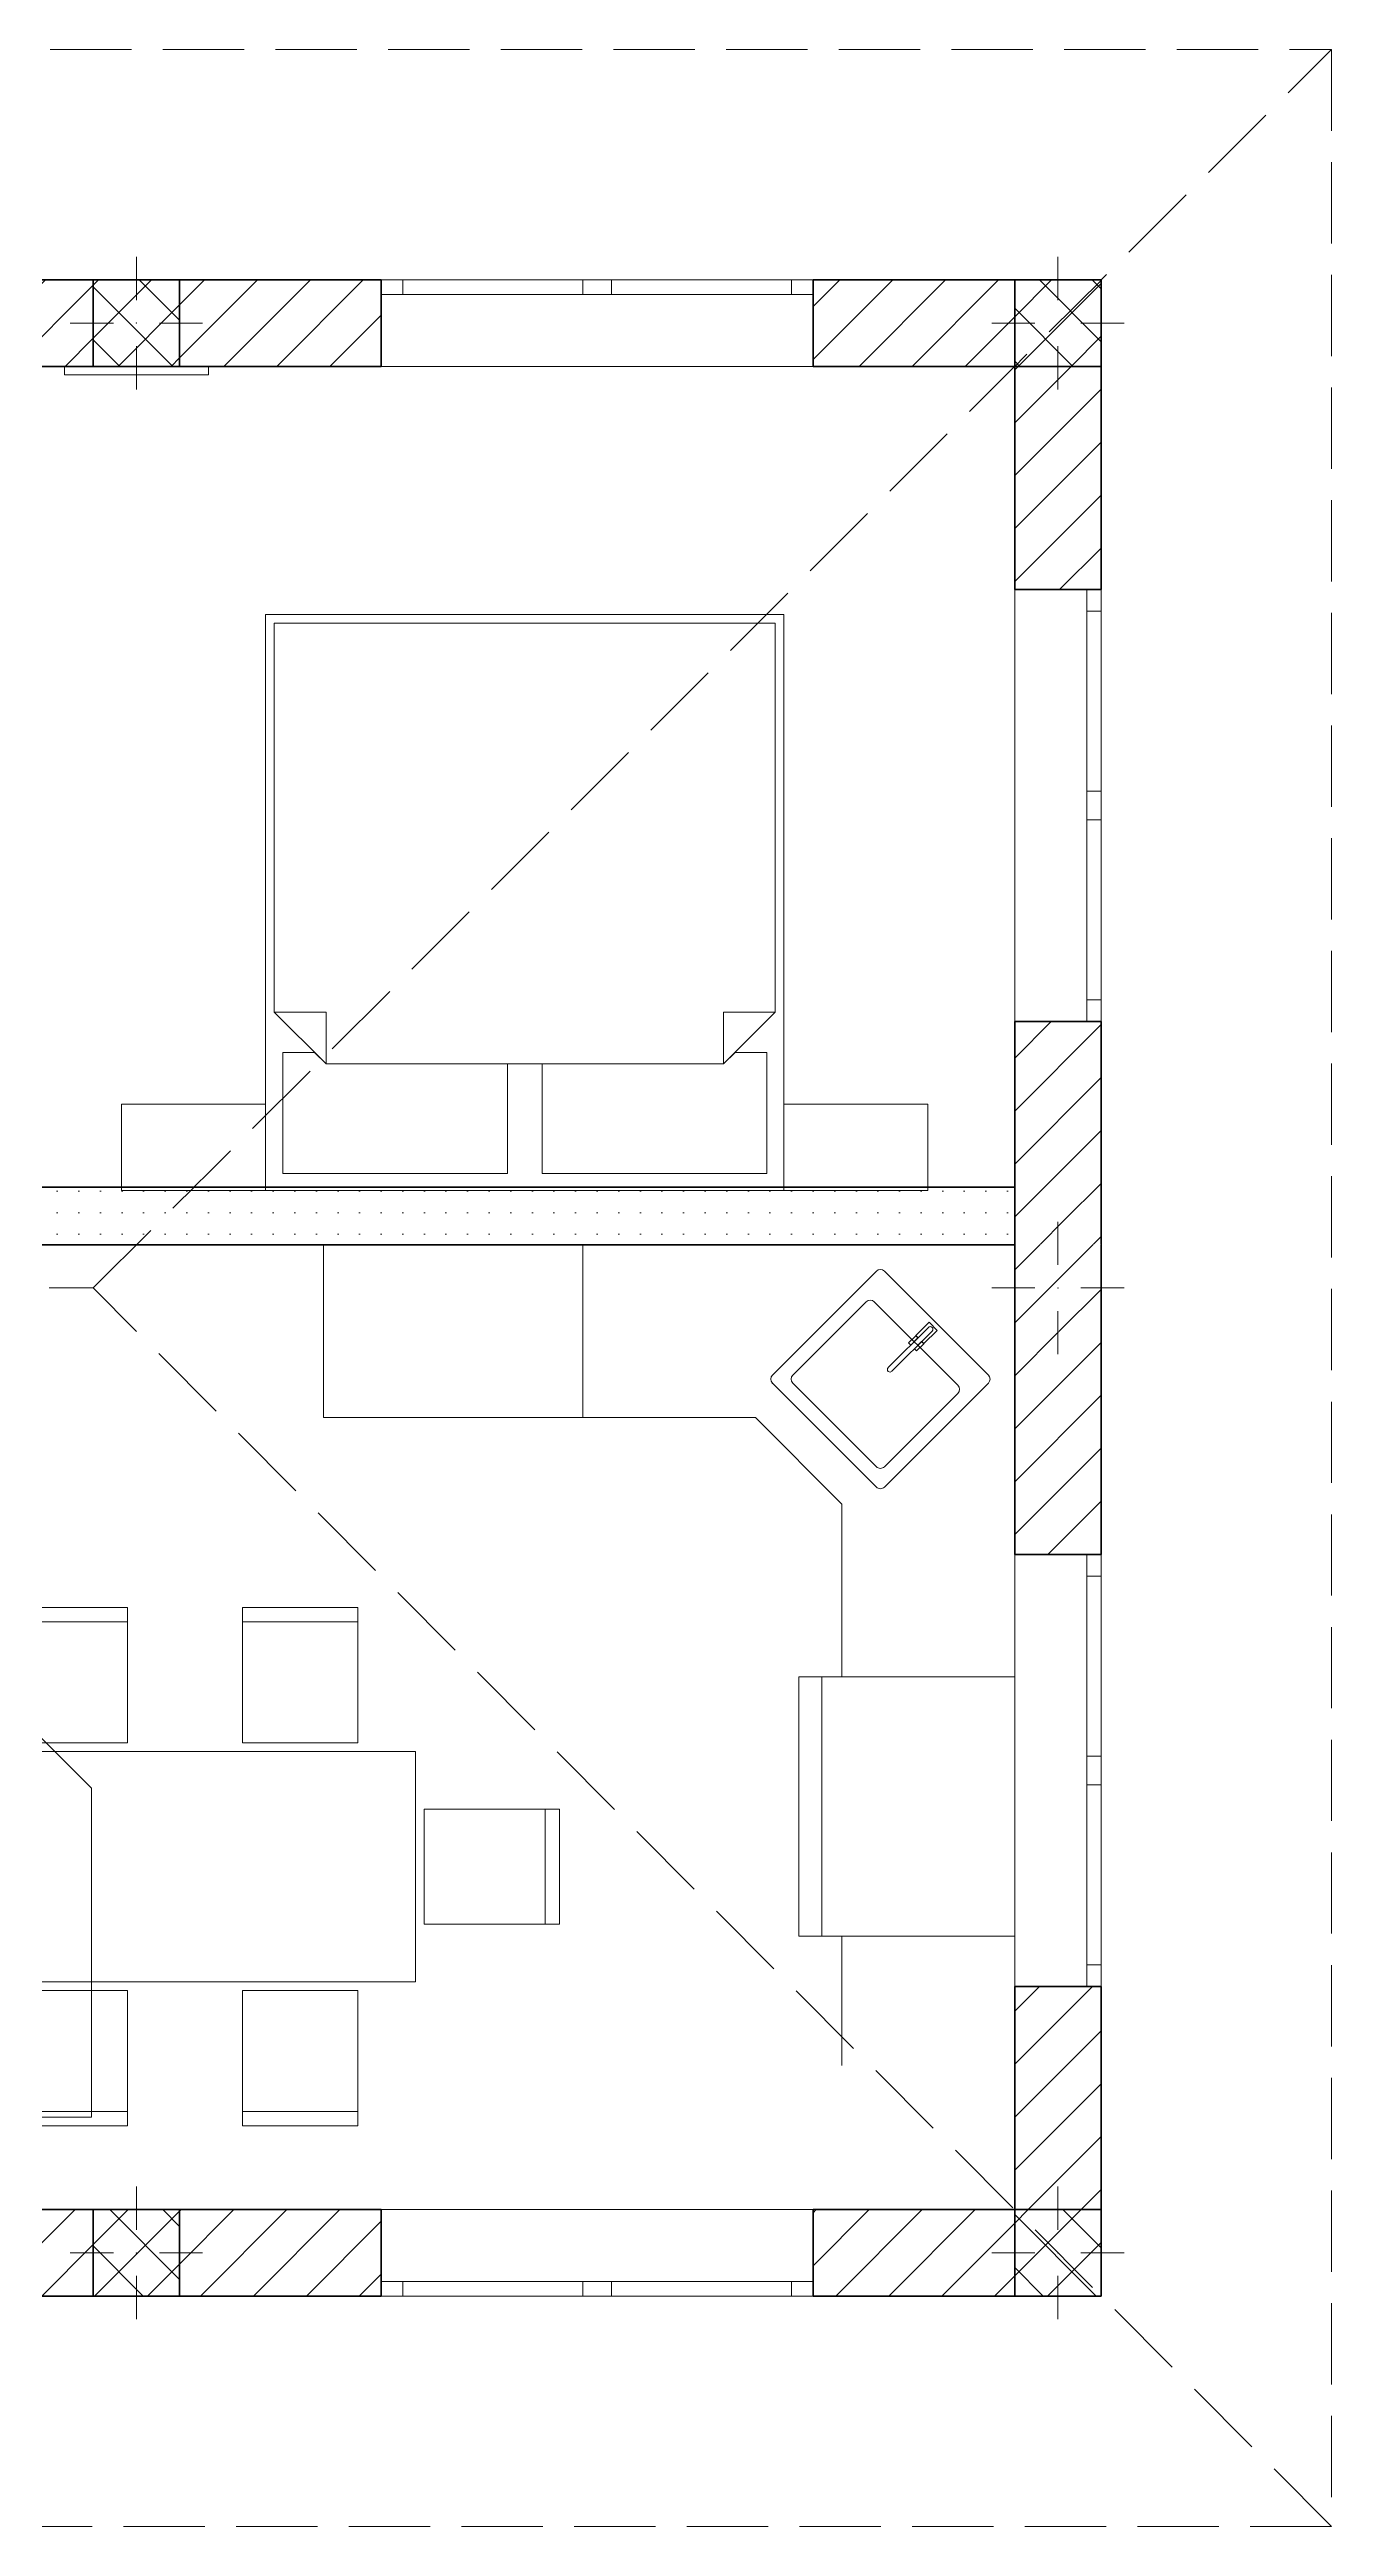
# Model space of a CAD drawing. Header units: millimetres. Extents: x -6000 to 12300, y -11438 to 14364.
# Drawn here: x 7848 to 12300, y -4561 to 4039 of the extents above; entities that cross this region are included whole.
import ezdxf

# ---------------------------------------------------------------- set-up
doc = ezdxf.new("R2010")
doc.units = ezdxf.units.MM
doc.header["$MEASUREMENT"] = 0
doc.linetypes.add('Hidden Line', pattern=[391.222223, 282.222223, -109])
doc.linetypes.add('Wipeout_Contour', pattern=[1000, 0, -1000])
for name, color, linetype in [('ArchiCAD Doors', 7, 'Continuous'), ('ArchiCAD Windows', 7, 'Continuous'), ('Interior - Furniture', 7, 'Continuous'), ('Shell - Roof', 7, 'Continuous'), ('Structural - Bearing', 7, 'Continuous')]:
    doc.layers.add(name, color=color, linetype=linetype)
for name, color, linetype, lineweight, true_color in [('ArchiCAD Doors_Pen_No__23', 7, 'Continuous', 20, 0xff6600), ('ArchiCAD Doors_Pen_No__3', 7, 'Continuous', 18, 0xff6600), ('ArchiCAD Windows_Pen_No__23', 7, 'Continuous', 20, 0xff6600), ('ArchiCAD Windows_Pen_No__3', 7, 'Continuous', 18, 0xff6600), ('Interior - Furniture _Pen_No__4', 7, 'Continuous', 20, 0x029e21), ('Interior - Furniture _Pen_No__86', 7, 'Continuous', 20, 0x5555ff), ('Shell - Roof_Pen_No__92', 7, 'Continuous', 13, 0xbf8080), ('Structural - Bearing_Pen_No__168', 7, 'Continuous', 13, 0xfe847a), ('Structural - Bearing_Pen_No__169', 7, 'Continuous', 13, 0x68b353), ('Structural - Bearing_Pen_No__177', 7, 'Continuous', 15, 0xf7e046), ('Structural - Bearing_Pen_No__28', 7, 'Continuous', 35, 0xa80f02), ('Structural - Bearing_Pen_No__89', 7, 'Continuous', 20, 0x71cebe)]:
    doc.layers.add(name, color=color, linetype=linetype, lineweight=lineweight, true_color=true_color)
for name, color, linetype, lineweight in [('ArchiCAD Doors_Pen_No__27', 7, 'Continuous', 35), ('ArchiCAD Windows_Pen_No__27', 7, 'Continuous', 35), ('Shell - Roof_Pen_No__1', 7, 'Continuous', 13), ('Structural - Bearing_Pen_No__20', 1, 'Continuous', 0), ('Structural - Bearing_Pen_No__27', 7, 'Continuous', 35)]:
    doc.layers.add(name, color=color, linetype=linetype, lineweight=lineweight)
pattern_1 = [(45, (0, 0), (-91.9239, 91.9239), [])]
pattern_2 = [(0, (0, 0), (0, 75), [0, -75])]
pattern_3 = [(45, (0, 0), (-91.9239, 91.9239), []), (135, (0, 0), (91.9239, 91.9239), [])]

# ---------------------------------------------------------------- blocks, each defined once
blk = doc.blocks.new('Slab_1_4', base_point=(11500, 3238.6))
at = {"layer": 'Structural - Bearing_Pen_No__89', "linetype": 'Continuous', "flags": 128}
blk.add_lwpolyline([(11500, 3238.6), (4800, 3238.6), (4800, -111.4), (2000, -111.4), (2000, -3761.4), (11500, -3761.4)], close=True, dxfattribs=at)
blk = doc.blocks.new('Double Sash Window 17')
at = {"layer": 'ArchiCAD Windows_Pen_No__23', "linetype": 'Continuous'}
for p, q in [((-750, 0), (-675, 0)), ((-675, 0), (-675, -50)), ((-50, -50), (-50, 0)), ((-50, 0), (0, 0)), ((0, 0), (50, 0)), ((50, 0), (50, -50)), ((675, -50), (675, 0)), ((675, 0), (750, 0)), ((-675, -50), (-750, -50)), ((0, -50), (-50, -50)), ((50, -50), (0, -50)), ((750, -50), (675, -50))]:
    blk.add_line(p, q, dxfattribs=at)
at = {"layer": 'ArchiCAD Windows_Pen_No__27', "linetype": 'Continuous'}
for p, q in [((-750, -50), (-750, 0)), ((750, -50), (750, 0))]:
    blk.add_line(p, q, dxfattribs=at)
at = {"layer": 'ArchiCAD Windows_Pen_No__3', "linetype": 'Continuous'}
for p, q in [((-750, 250), (750, 250)), ((-675, 0), (-50, 0)), ((50, 0), (675, 0)), ((-750, -50), (750, -50)), ((-50, -50), (-675, -50)), ((675, -50), (50, -50))]:
    blk.add_line(p, q, dxfattribs=at)
blk = doc.blocks.new('Wall_2_4', base_point=(5100, 3088.6))
at = {"color": 254, "linetype": 'Wipeout_Contour', "lineweight": 0, "ltscale": 31822.901239}
blk.add_wipeout([(5100, 3238.6), (5100, 2938.6), (5850, 2938.6), (5850, 3188.6), (5850, 3238.6)], dxfattribs=at).dxf.layer = 'Structural - Bearing'
at = {"color": 254, "linetype": 'Wipeout_Contour', "lineweight": 0, "ltscale": 41113.282489}
blk.add_wipeout([(7350, 3238.6), (7350, 3188.6), (7350, 2938.6), (8000, 2938.6), (8000, 3238.6)], dxfattribs=at).dxf.layer = 'Structural - Bearing'
at = {"layer": 'Structural - Bearing_Pen_No__168', "linetype": 'Continuous'}
h = blk.add_hatch(dxfattribs=at)
h.set_pattern_fill('Common_Brick_0004', color=256, style=0, pattern_type=2)
h.set_pattern_definition(pattern_1)
h.paths.add_polyline_path([(5100, 3238.6), (5100, 2938.6), (5850, 2938.6), (5850, 3188.6), (5850, 3238.6)])
h = blk.add_hatch(dxfattribs=at)
h.set_pattern_fill('Common_Brick_0004', color=256, style=0, pattern_type=2)
h.set_pattern_definition(pattern_1)
h.paths.add_polyline_path([(7350, 3238.6), (7350, 3188.6), (7350, 2938.6), (8000, 2938.6), (8000, 3238.6)])
at = {"layer": 'Structural - Bearing_Pen_No__27', "linetype": 'Continuous'}
for p, q in [((5850, 3238.6), (5850, 3188.6)), ((5850, 3188.6), (5850, 2938.6)), ((7350, 3238.6), (7350, 3188.6)), ((7350, 3188.6), (7350, 2938.6))]:
    blk.add_line(p, q, dxfattribs=at)
at = {"layer": 'Structural - Bearing_Pen_No__27', "linetype": 'Continuous', "flags": 128}
for points in [[(5850, 3238.6), (5100, 3238.6)], [(8000, 3238.6), (7350, 3238.6)], [(5100, 2938.6), (5850, 2938.6)], [(7350, 2938.6), (8000, 2938.6)]]:
    blk.add_lwpolyline(points, dxfattribs=at)
at = {"layer": 'ArchiCAD Windows', "color": 21, "linetype": 'Continuous', "lineweight": 18, "true_color": 0xff9955, "xscale": -1, "zscale": 1000, "rotation": 180}
blk.add_blockref('Double Sash Window 17', (6600, 3188.6), dxfattribs=at)
blk = doc.blocks.new('Wall_3_4', base_point=(8300, 3088.6))
at = {"color": 254, "linetype": 'Wipeout_Contour', "lineweight": 0, "ltscale": 46294.669825}
blk.add_wipeout([(8300, 3238.6), (8300, 2938.6), (9000, 2938.6), (9000, 3188.6), (9000, 3238.6)], dxfattribs=at).dxf.layer = 'Structural - Bearing'
at = {"color": 254, "linetype": 'Wipeout_Contour', "lineweight": 0, "ltscale": 56103.559441}
blk.add_wipeout([(10500, 3238.6), (10500, 3188.6), (10500, 2938.6), (11200, 2938.6), (11200, 3238.6)], dxfattribs=at).dxf.layer = 'Structural - Bearing'
at = {"layer": 'Structural - Bearing_Pen_No__168', "linetype": 'Continuous'}
h = blk.add_hatch(dxfattribs=at)
h.set_pattern_fill('Common_Brick_0004', color=256, style=0, pattern_type=2)
h.set_pattern_definition(pattern_1)
h.paths.add_polyline_path([(8300, 3238.6), (8300, 2938.6), (9000, 2938.6), (9000, 3188.6), (9000, 3238.6)])
h = blk.add_hatch(dxfattribs=at)
h.set_pattern_fill('Common_Brick_0004', color=256, style=0, pattern_type=2)
h.set_pattern_definition(pattern_1)
h.paths.add_polyline_path([(10500, 3238.6), (10500, 3188.6), (10500, 2938.6), (11200, 2938.6), (11200, 3238.6)])
at = {"layer": 'Structural - Bearing_Pen_No__27', "linetype": 'Continuous'}
for p, q in [((9000, 3238.6), (9000, 3188.6)), ((9000, 3188.6), (9000, 2938.6)), ((10500, 3238.6), (10500, 3188.6)), ((10500, 3188.6), (10500, 2938.6))]:
    blk.add_line(p, q, dxfattribs=at)
at = {"layer": 'Structural - Bearing_Pen_No__27', "linetype": 'Continuous', "flags": 128}
for points in [[(9000, 3238.6), (8300, 3238.6)], [(11200, 3238.6), (10500, 3238.6)], [(8300, 2938.6), (9000, 2938.6)], [(10500, 2938.6), (11200, 2938.6)]]:
    blk.add_lwpolyline(points, dxfattribs=at)
at = {"layer": 'ArchiCAD Windows', "color": 21, "linetype": 'Continuous', "lineweight": 18, "true_color": 0xff9955, "xscale": -1, "zscale": 1000, "rotation": 180}
blk.add_blockref('Double Sash Window 17', (9750, 3188.6), dxfattribs=at)
blk = doc.blocks.new('Wall_4_4', base_point=(11350, 2938.6))
at = {"color": 254, "linetype": 'Wipeout_Contour', "lineweight": 0, "ltscale": 58209.640779}
blk.add_wipeout([(11200, 2938.6), (11200, 2163.6), (11450, 2163.6), (11500, 2163.6), (11500, 2938.6)], dxfattribs=at).dxf.layer = 'Structural - Bearing'
at = {"color": 254, "linetype": 'Wipeout_Contour', "lineweight": 0, "ltscale": 56908.580311}
blk.add_wipeout([(11200, 88.6), (11500, -111.4), (11500, 663.6), (11450, 663.6), (11200, 663.6)], dxfattribs=at).dxf.layer = 'Structural - Bearing'
at = {"layer": 'Structural - Bearing_Pen_No__168', "linetype": 'Continuous'}
h = blk.add_hatch(dxfattribs=at)
h.set_pattern_fill('Common_Brick_0004', color=256, style=0, pattern_type=2)
h.set_pattern_definition(pattern_1)
h.paths.add_polyline_path([(11200, 2938.6), (11200, 2163.6), (11450, 2163.6), (11500, 2163.6), (11500, 2938.6)])
h = blk.add_hatch(dxfattribs=at)
h.set_pattern_fill('Common_Brick_0004', color=256, style=0, pattern_type=2)
h.set_pattern_definition(pattern_1)
h.paths.add_polyline_path([(11200, 88.6), (11500, -111.4), (11500, 663.6), (11450, 663.6), (11200, 663.6)])
at = {"layer": 'Structural - Bearing_Pen_No__27', "linetype": 'Continuous'}
for p, q in [((11450, 2163.6), (11200, 2163.6)), ((11500, 2163.6), (11450, 2163.6)), ((11450, 663.6), (11200, 663.6)), ((11500, 663.6), (11450, 663.6))]:
    blk.add_line(p, q, dxfattribs=at)
at = {"layer": 'Structural - Bearing_Pen_No__27', "linetype": 'Continuous', "flags": 128}
for points in [[(11200, 2938.6), (11200, 2163.6)], [(11500, 2163.6), (11500, 2938.6)], [(11200, 663.6), (11200, 88.6)], [(11500, -111.4), (11500, 663.6)]]:
    blk.add_lwpolyline(points, dxfattribs=at)
at = {"layer": 'ArchiCAD Windows', "color": 21, "linetype": 'Continuous', "lineweight": 18, "true_color": 0xff9955, "zscale": 1000, "rotation": 90}
blk.add_blockref('Double Sash Window 17', (11450, 1413.6), dxfattribs=at)
blk = doc.blocks.new('Wall_5_4', base_point=(11350, -411.4))
at = {"color": 254, "linetype": 'Wipeout_Contour', "lineweight": 0, "ltscale": 57049.625329}
blk.add_wipeout([(11200, -411.4), (11200, -1186.4), (11450, -1186.4), (11500, -1186.4), (11500, -411.4)], dxfattribs=at).dxf.layer = 'Structural - Bearing'
at = {"color": 254, "linetype": 'Wipeout_Contour', "lineweight": 0, "ltscale": 58820.066043}
blk.add_wipeout([(11200, -3461.4), (11500, -3461.4), (11500, -2686.4), (11450, -2686.4), (11200, -2686.4)], dxfattribs=at).dxf.layer = 'Structural - Bearing'
at = {"layer": 'Structural - Bearing_Pen_No__168', "linetype": 'Continuous'}
h = blk.add_hatch(dxfattribs=at)
h.set_pattern_fill('Common_Brick_0004', color=256, style=0, pattern_type=2)
h.set_pattern_definition(pattern_1)
h.paths.add_polyline_path([(11200, -411.4), (11200, -1186.4), (11450, -1186.4), (11500, -1186.4), (11500, -411.4)])
h = blk.add_hatch(dxfattribs=at)
h.set_pattern_fill('Common_Brick_0004', color=256, style=0, pattern_type=2)
h.set_pattern_definition(pattern_1)
h.paths.add_polyline_path([(11200, -3461.4), (11500, -3461.4), (11500, -2686.4), (11450, -2686.4), (11200, -2686.4)])
at = {"layer": 'Structural - Bearing_Pen_No__27', "linetype": 'Continuous'}
for p, q in [((11450, -1186.4), (11200, -1186.4)), ((11500, -1186.4), (11450, -1186.4)), ((11450, -2686.4), (11200, -2686.4)), ((11500, -2686.4), (11450, -2686.4))]:
    blk.add_line(p, q, dxfattribs=at)
at = {"layer": 'Structural - Bearing_Pen_No__27', "linetype": 'Continuous', "flags": 128}
for points in [[(11200, -411.4), (11200, -1186.4)], [(11500, -1186.4), (11500, -411.4)], [(11200, -2686.4), (11200, -3461.4)], [(11500, -3461.4), (11500, -2686.4)]]:
    blk.add_lwpolyline(points, dxfattribs=at)
at = {"layer": 'ArchiCAD Windows', "color": 21, "linetype": 'Continuous', "lineweight": 18, "true_color": 0xff9955, "zscale": 1000, "rotation": 90}
blk.add_blockref('Double Sash Window 17', (11450, -1936.4), dxfattribs=at)
blk = doc.blocks.new('Wall_6_4', base_point=(11200, -3611.4))
at = {"color": 254, "linetype": 'Wipeout_Contour', "lineweight": 0, "ltscale": 47237.324916}
blk.add_wipeout([(8300, -3461.4), (8300, -3761.4), (9000, -3761.4), (9000, -3711.4), (9000, -3461.4)], dxfattribs=at).dxf.layer = 'Structural - Bearing'
at = {"color": 254, "linetype": 'Wipeout_Contour', "lineweight": 0, "ltscale": 56883.845528}
blk.add_wipeout([(11200, -3461.4), (10500, -3461.4), (10500, -3711.4), (10500, -3761.4), (11200, -3761.4)], dxfattribs=at).dxf.layer = 'Structural - Bearing'
at = {"layer": 'Structural - Bearing_Pen_No__168', "linetype": 'Continuous'}
h = blk.add_hatch(dxfattribs=at)
h.set_pattern_fill('Common_Brick_0004', color=256, style=0, pattern_type=2)
h.set_pattern_definition(pattern_1)
h.paths.add_polyline_path([(8300, -3461.4), (8300, -3761.4), (9000, -3761.4), (9000, -3711.4), (9000, -3461.4)])
h = blk.add_hatch(dxfattribs=at)
h.set_pattern_fill('Common_Brick_0004', color=256, style=0, pattern_type=2)
h.set_pattern_definition(pattern_1)
h.paths.add_polyline_path([(11200, -3461.4), (10500, -3461.4), (10500, -3711.4), (10500, -3761.4), (11200, -3761.4)])
at = {"layer": 'Structural - Bearing_Pen_No__27', "linetype": 'Continuous'}
for p, q in [((9000, -3711.4), (9000, -3461.4)), ((10500, -3711.4), (10500, -3461.4)), ((9000, -3761.4), (9000, -3711.4)), ((10500, -3761.4), (10500, -3711.4))]:
    blk.add_line(p, q, dxfattribs=at)
at = {"layer": 'Structural - Bearing_Pen_No__27', "linetype": 'Continuous', "flags": 128}
for points in [[(9000, -3461.4), (8300, -3461.4)], [(11200, -3461.4), (10500, -3461.4)], [(8300, -3761.4), (9000, -3761.4)], [(10500, -3761.4), (11200, -3761.4)]]:
    blk.add_lwpolyline(points, dxfattribs=at)
at = {"layer": 'ArchiCAD Windows', "color": 21, "linetype": 'Continuous', "lineweight": 18, "true_color": 0xff9955, "xscale": -1, "zscale": 1000}
blk.add_blockref('Double Sash Window 17', (9750, -3711.4), dxfattribs=at)
blk = doc.blocks.new('Wall_7_4', base_point=(8000, -3611.4))
at = {"color": 254, "linetype": 'Wipeout_Contour', "lineweight": 0, "ltscale": 30057.758209}
blk.add_wipeout([(8000, -3461.4), (5100, -3461.4), (5100, -3761.4), (8000, -3761.4)], dxfattribs=at).dxf.layer = 'Structural - Bearing'
at = {"layer": 'Structural - Bearing_Pen_No__168', "linetype": 'Continuous'}
h = blk.add_hatch(dxfattribs=at)
h.set_pattern_fill('Common_Brick_0004', color=256, style=0, pattern_type=2)
h.set_pattern_definition(pattern_1)
h.paths.add_polyline_path([(8000, -3461.4), (5100, -3461.4), (5100, -3761.4), (8000, -3761.4)])
at = {"layer": 'Structural - Bearing_Pen_No__27', "linetype": 'Continuous', "flags": 128}
for points in [[(8000, -3461.4), (5100, -3461.4)], [(5100, -3761.4), (8000, -3761.4)]]:
    blk.add_lwpolyline(points, dxfattribs=at)
blk = doc.blocks.new('Door 17')
at = {"layer": 'ArchiCAD Doors_Pen_No__23', "linetype": 'Continuous'}
for p, q in [((-410, 0), (-450, 0)), ((-450, 0), (-450, -115)), ((-410, -115), (-410, 0)), ((450, 0), (410, 0)), ((410, 0), (410, -115)), ((450, -115), (450, 0)), ((-450, -115), (-410, -115)), ((410, -115), (450, -115))]:
    blk.add_line(p, q, dxfattribs=at)
at = {"layer": 'ArchiCAD Doors_Pen_No__27', "linetype": 'Continuous'}
for p, q in [((-450, 0), (-487, 0)), ((-450, 0), (-450, -115)), ((450, 0), (450, -115)), ((450, 0), (487, 0)), ((-450, -115), (-450, -200)), ((450, -115), (450, -200)), ((-450, -200), (-487, -200)), ((450, -200), (487, -200))]:
    blk.add_line(p, q, dxfattribs=at)
at = {"layer": 'ArchiCAD Doors_Pen_No__3', "linetype": 'Continuous'}
blk.add_line((410, 0), (410, 820), dxfattribs=at)
blk.add_arc((410, 0), 820, 90, 180, dxfattribs=at)
blk = doc.blocks.new('Wall_11_4', base_point=(4800, -111.4))
at = {"color": 254, "linetype": 'Wipeout_Contour', "lineweight": 0, "ltscale": 19798.484129}
blk.add_wipeout([(4998.7, 87.3), (4800, -111.4), (4998.7, -111.4), (4998.7, -26.4)], dxfattribs=at).dxf.layer = 'Structural - Bearing'
at = {"color": 254, "linetype": 'Wipeout_Contour', "lineweight": 0, "ltscale": 40099.307119}
blk.add_wipeout([(5898.7, 88.6), (5898.7, -26.4), (5898.7, -111.4), (11200, -111.4), (11200, 88.6)], dxfattribs=at).dxf.layer = 'Structural - Bearing'
at = {"layer": 'Structural - Bearing_Pen_No__177', "linetype": 'Continuous'}
h = blk.add_hatch(dxfattribs=at)
h.set_pattern_fill('Gypsum_0004', color=256, style=0, pattern_type=2)
h.set_pattern_definition(pattern_2)
h.paths.add_polyline_path([(4998.7, 87.3), (4800, -111.4), (4998.7, -111.4), (4998.7, -26.4)])
h = blk.add_hatch(dxfattribs=at)
h.set_pattern_fill('Gypsum_0004', color=256, style=0, pattern_type=2)
h.set_pattern_definition(pattern_2)
h.paths.add_polyline_path([(5898.7, 88.6), (5898.7, -26.4), (5898.7, -111.4), (11200, -111.4), (11200, 88.6)])
at = {"layer": 'Structural - Bearing_Pen_No__27', "linetype": 'Continuous'}
for p, q in [((4998.7, 88.6), (4961.7, 88.6)), ((4998.7, 88.6), (4998.7, -26.4)), ((5898.7, 88.6), (5935.7, 88.6)), ((5898.7, 88.6), (5898.7, -26.4)), ((4998.7, -26.4), (4998.7, -111.4)), ((5898.7, -26.4), (5898.7, -111.4)), ((4998.7, -111.4), (4961.7, -111.4)), ((5898.7, -111.4), (5935.7, -111.4))]:
    blk.add_line(p, q, dxfattribs=at)
at = {"layer": 'Structural - Bearing_Pen_No__27', "linetype": 'Continuous', "flags": 128}
for points in [[(4800, -111.4), (4998.7, -111.4)], [(5898.7, -111.4), (6300.2, -111.4)]]:
    blk.add_lwpolyline(points, dxfattribs=at)
at = {"layer": 'ArchiCAD Doors', "color": 21, "linetype": 'Continuous', "lineweight": 18, "true_color": 0xff9955, "xscale": -1, "zscale": 1000}
blk.add_blockref('Door 17', (5448.7, 88.6), dxfattribs=at)
at = {"color": 254, "linetype": 'Wipeout_Contour', "lineweight": 0, "ltscale": 33901.939916}
blk.add_wipeout([(11500, -111.4), (11200, 88.6), (11200, -111.4)], dxfattribs=at).dxf.layer = 'Structural - Bearing'
at = {"layer": 'Structural - Bearing_Pen_No__168', "linetype": 'Continuous'}
h = blk.add_hatch(dxfattribs=at)
h.set_pattern_fill('Common_Brick_0004', color=256, style=0, pattern_type=2)
h.set_pattern_definition(pattern_1)
h.paths.add_polyline_path([(11500, -111.4), (11200, 88.6), (11200, -111.4)])
at = {"layer": 'Structural - Bearing_Pen_No__27', "linetype": 'Continuous'}
blk.add_line((11200, 88.6), (11200, -111.4), dxfattribs=at)
at = {"layer": 'Structural - Bearing_Pen_No__27', "linetype": 'Continuous', "flags": 128}
for points in [[(11200, 88.6), (5898.7, 88.6)], [(6500.2, -111.4), (11200, -111.4)]]:
    blk.add_lwpolyline(points, dxfattribs=at)
blk = doc.blocks.new('Column_3_4', base_point=(8150, 3088.6))
at = {"color": 254, "linetype": 'Wipeout_Contour', "lineweight": 0, "ltscale": 34867.634434}
blk.add_wipeout([(8000, 2938.6), (8300, 2938.6), (8300, 3238.6), (8000, 3238.6)], dxfattribs=at).dxf.layer = 'Structural - Bearing'
at = {"layer": 'Structural - Bearing_Pen_No__169', "linetype": 'Continuous'}
h = blk.add_hatch(dxfattribs=at)
h.set_pattern_fill('Concrete_Block_0004', color=256, style=0, pattern_type=2)
h.set_pattern_definition(pattern_3)
h.paths.add_polyline_path([(8000, 2938.6), (8300, 2938.6), (8300, 3238.6), (8000, 3238.6)])
at = {"layer": 'Structural - Bearing_Pen_No__20', "linetype": 'Continuous'}
for p, q in [((8150, 3168.6), (8150, 3318.6)), ((8070, 3088.6), (7920, 3088.6)), ((8230, 3088.6), (8380, 3088.6)), ((8150, 3008.6), (8150, 2858.6))]:
    blk.add_line(p, q, dxfattribs=at)
blk.add_point((8150, 3088.6), dxfattribs=at)
at = {"layer": 'Structural - Bearing_Pen_No__28', "linetype": 'Continuous'}
for p, q in [((8300, 3238.6), (8000, 3238.6)), ((8000, 3238.6), (8000, 2938.6)), ((8300, 2938.6), (8300, 3238.6)), ((8000, 2938.6), (8300, 2938.6))]:
    blk.add_line(p, q, dxfattribs=at)
blk = doc.blocks.new('Column_4_4', base_point=(11350, 3088.6))
at = {"color": 254, "linetype": 'Wipeout_Contour', "lineweight": 0, "ltscale": 47054.779747}
blk.add_wipeout([(11200, 2938.6), (11500, 2938.6), (11500, 3238.6), (11200, 3238.6)], dxfattribs=at).dxf.layer = 'Structural - Bearing'
at = {"layer": 'Structural - Bearing_Pen_No__169', "linetype": 'Continuous'}
h = blk.add_hatch(dxfattribs=at)
h.set_pattern_fill('Concrete_Block_0004', color=256, style=0, pattern_type=2)
h.set_pattern_definition(pattern_3)
h.paths.add_polyline_path([(11200, 2938.6), (11500, 2938.6), (11500, 3238.6), (11200, 3238.6)])
at = {"layer": 'Structural - Bearing_Pen_No__20', "linetype": 'Continuous'}
for p, q in [((11350, 3168.6), (11350, 3318.6)), ((11270, 3088.6), (11120, 3088.6)), ((11430, 3088.6), (11580, 3088.6)), ((11350, 3008.6), (11350, 2858.6))]:
    blk.add_line(p, q, dxfattribs=at)
blk.add_point((11350, 3088.6), dxfattribs=at)
at = {"layer": 'Structural - Bearing_Pen_No__28', "linetype": 'Continuous'}
for p, q in [((11500, 3238.6), (11200, 3238.6)), ((11200, 3238.6), (11200, 2938.6)), ((11500, 2938.6), (11500, 3238.6)), ((11200, 2938.6), (11500, 2938.6))]:
    blk.add_line(p, q, dxfattribs=at)
blk = doc.blocks.new('Column_5_4', base_point=(11350, -3611.4))
at = {"color": 254, "linetype": 'Wipeout_Contour', "lineweight": 0, "ltscale": 47646.554222}
blk.add_wipeout([(11200, -3761.4), (11500, -3761.4), (11500, -3461.4), (11200, -3461.4)], dxfattribs=at).dxf.layer = 'Structural - Bearing'
at = {"layer": 'Structural - Bearing_Pen_No__169', "linetype": 'Continuous'}
h = blk.add_hatch(dxfattribs=at)
h.set_pattern_fill('Concrete_Block_0004', color=256, style=0, pattern_type=2)
h.set_pattern_definition(pattern_3)
h.paths.add_polyline_path([(11200, -3761.4), (11500, -3761.4), (11500, -3461.4), (11200, -3461.4)])
at = {"layer": 'Structural - Bearing_Pen_No__20', "linetype": 'Continuous'}
for p, q in [((11350, -3531.4), (11350, -3381.4)), ((11270, -3611.4), (11120, -3611.4)), ((11430, -3611.4), (11580, -3611.4)), ((11350, -3691.4), (11350, -3841.4))]:
    blk.add_line(p, q, dxfattribs=at)
blk.add_point((11350, -3611.4), dxfattribs=at)
at = {"layer": 'Structural - Bearing_Pen_No__28', "linetype": 'Continuous'}
for p, q in [((11500, -3461.4), (11200, -3461.4)), ((11200, -3461.4), (11200, -3761.4)), ((11500, -3761.4), (11500, -3461.4)), ((11200, -3761.4), (11500, -3761.4))]:
    blk.add_line(p, q, dxfattribs=at)
blk = doc.blocks.new('Column_6_4', base_point=(8150, -3611.4))
at = {"color": 254, "linetype": 'Wipeout_Contour', "lineweight": 0, "ltscale": 35662.228181}
blk.add_wipeout([(8000, -3761.4), (8300, -3761.4), (8300, -3461.4), (8000, -3461.4)], dxfattribs=at).dxf.layer = 'Structural - Bearing'
at = {"layer": 'Structural - Bearing_Pen_No__169', "linetype": 'Continuous'}
h = blk.add_hatch(dxfattribs=at)
h.set_pattern_fill('Concrete_Block_0004', color=256, style=0, pattern_type=2)
h.set_pattern_definition(pattern_3)
h.paths.add_polyline_path([(8000, -3761.4), (8300, -3761.4), (8300, -3461.4), (8000, -3461.4)])
at = {"layer": 'Structural - Bearing_Pen_No__20', "linetype": 'Continuous'}
for p, q in [((8150, -3531.4), (8150, -3381.4)), ((8070, -3611.4), (7920, -3611.4)), ((8230, -3611.4), (8380, -3611.4)), ((8150, -3691.4), (8150, -3841.4))]:
    blk.add_line(p, q, dxfattribs=at)
blk.add_point((8150, -3611.4), dxfattribs=at)
at = {"layer": 'Structural - Bearing_Pen_No__28', "linetype": 'Continuous'}
for p, q in [((8300, -3461.4), (8000, -3461.4)), ((8000, -3461.4), (8000, -3761.4)), ((8300, -3761.4), (8300, -3461.4)), ((8000, -3761.4), (8300, -3761.4))]:
    blk.add_line(p, q, dxfattribs=at)
blk = doc.blocks.new('Column_9_4', base_point=(11350, -261.4))
at = {"color": 254, "linetype": 'Wipeout_Contour', "lineweight": 0, "ltscale": 45416.00227}
blk.add_wipeout([(11200, -111.4), (11200, -411.4), (11500, -411.4), (11500, -111.4)], dxfattribs=at).dxf.layer = 'Structural - Bearing'
at = {"layer": 'Structural - Bearing_Pen_No__168', "linetype": 'Continuous'}
h = blk.add_hatch(dxfattribs=at)
h.set_pattern_fill('Common_Brick_0004', color=256, style=0, pattern_type=2)
h.set_pattern_definition(pattern_1)
h.paths.add_polyline_path([(11200, -111.4), (11200, -411.4), (11500, -411.4), (11500, -111.4)])
at = {"layer": 'Structural - Bearing_Pen_No__20', "linetype": 'Continuous'}
for p, q in [((11350, -181.4), (11350, -31.4)), ((11270, -261.4), (11120, -261.4)), ((11350, -341.4), (11350, -491.4)), ((11430, -261.4), (11580, -261.4))]:
    blk.add_line(p, q, dxfattribs=at)
blk.add_point((11350, -261.4), dxfattribs=at)
at = {"layer": 'Structural - Bearing_Pen_No__28', "linetype": 'Continuous'}
for p, q in [((11200, -111.4), (11200, -411.4)), ((11500, -411.4), (11500, -111.4))]:
    blk.add_line(p, q, dxfattribs=at)
blk = doc.blocks.new('Dormer Pitched 17[1]_4')
at = {"layer": 'Shell - Roof_Pen_No__1', "linetype": 'Continuous', "flags": 128}
for points in [[(5594.5, -1997.9), (6794.5, -797.9)], [(6794.5, -797.9), (6794.5, -3139.8)], [(7994.5, -1997.9), (6794.5, -797.9)], [(5594.5, -1997.9), (5594.5, -3139.8)], [(7994.5, -1997.9), (7994.5, -3139.8)], [(5594.5, -3139.8), (6794.5, -3139.8), (7994.5, -3139.8)]]:
    blk.add_lwpolyline(points, dxfattribs=at)
blk = doc.blocks.new('Roof_1_4', base_point=(1200, -4561.4))
at = {"layer": 'Shell - Roof_Pen_No__92', "linetype": 'Hidden Line', "flags": 128}
for points in [[(1200, 4038.6), (5500, -261.4)], [(1200, -4561.4), (1200, 4038.6)], [(1200, 4038.6), (12300, 4038.6)], [(8000, -261.4), (12300, 4038.6)], [(12300, 4038.6), (12300, -4561.4)], [(5500, -261.4), (1200, -4561.4)], [(5500, -261.4), (8000, -261.4)], [(12300, -4561.4), (8000, -261.4)], [(12300, -4561.4), (1200, -4561.4)]]:
    blk.add_lwpolyline(points, dxfattribs=at)
at = {"layer": 'Shell - Roof_Pen_No__1', "linetype": 'Continuous'}
blk.add_blockref('Dormer Pitched 17[1]_4', (0, 0), dxfattribs=at)
blk = doc.blocks.new('Bed Layout 17')
at = {"layer": 'Interior - Furniture _Pen_No__4', "linetype": 'Continuous'}
for p, q in [((-900, 0), (-1400, 0)), ((-1400, 0), (-1400, -300)), ((-900, -300), (-900, 0)), ((900, 0), (-900, 0)), ((-900, 0), (-900, -2000)), ((1400, 0), (900, 0)), ((900, 0), (900, -300)), ((900, -2000), (900, 0)), ((1400, -300), (1400, 0)), ((-60, -60), (-840, -60)), ((-840, -60), (-840, -480)), ((-60, -440), (-60, -60)), ((840, -60), (60, -60)), ((60, -60), (60, -440)), ((840, -480), (840, -60)), ((-1400, -300), (-900, -300)), ((900, -300), (1400, -300)), ((-690, -440), (-870, -620)), ((-840, -480), (-730, -480)), ((-730, -480), (-690, -440)), ((-690, -440), (-60, -440)), ((0, -440), (-690, -440)), ((-690, -440), (-690, -620)), ((690, -440), (0, -440)), ((60, -440), (690, -440)), ((690, -440), (730, -480)), ((870, -620), (690, -440)), ((690, -440), (690, -620)), ((730, -480), (840, -480)), ((-870, -620), (-870, -1970)), ((-870, -620), (-690, -620)), ((870, -620), (690, -620)), ((870, -1970), (870, -620)), ((-870, -1970), (0, -1970)), ((0, -1970), (870, -1970)), ((-900, -2000), (900, -2000))]:
    blk.add_line(p, q, dxfattribs=at)
blk = doc.blocks.new('Cabinet Base Corner C with Sink 17')
at = {"layer": 'Interior - Furniture _Pen_No__4', "linetype": 'Continuous'}
for p, q in [((0, 0), (0, 900)), ((0, 900), (900, 900)), ((452.2, 808.5), (91.5, 447.8)), ((841.1, 447.8), (480.5, 808.5)), ((487.5, 702.4), (197.6, 412.5)), ((770.4, 447.8), (515.8, 702.4)), ((297.3, 631), (269, 602.7)), ((269, 602.7), (315, 556.8)), ((343.2, 585), (297.3, 631)), ((439.3, 473.4), (299.4, 613.3)), ((299.4, 613.3), (335.5, 577.2)), ((286.7, 600.6), (426.6, 460.6)), ((322.8, 564.5), (286.7, 600.6)), ((315, 556.8), (322.8, 564.5)), ((323.5, 563.8), (315.9, 556.2)), ((315.9, 556.2), (340.7, 531.5)), ((348.2, 539.1), (323.5, 563.8)), ((335.5, 577.2), (343.2, 585)), ((343.8, 584.1), (336.2, 576.5)), ((336.2, 576.5), (360.9, 551.8)), ((340.7, 531.5), (348.2, 539.1)), ((368.5, 559.3), (343.8, 584.1)), ((360.9, 551.8), (368.5, 559.3)), ((91.5, 419.5), (452.2, 58.9)), ((197.6, 384.2), (452.2, 129.6)), ((480.5, 58.9), (841.1, 419.5)), ((480.5, 129.6), (770.4, 419.5)), ((600, 0), (900, 300))]:
    blk.add_line(p, q, dxfattribs=at)
for centre, radius, start, end in [((466.3, 794.3), 20, 45, 135), ((501.7, 688.2), 20, 45, 135), ((293.1, 606.9), 9, 45, 225), ((293.1, 606.9), 9, 45, 225), ((105.7, 433.7), 20, 135, 225), ((433, 467), 9, 225.14724, 45.14724), ((756.2, 433.7), 20, 315, 45), ((826.9, 433.7), 20, 315, 45), ((211.8, 398.3), 20, 135, 225), ((466.3, 143.8), 20, 225, 315), ((466.3, 73.1), 20, 225, 315)]:
    blk.add_arc(centre, radius, start, end, dxfattribs=at)
for p in [(480.5, 129.6), (480.5, 58.9)]:
    blk.add_point(p, dxfattribs=at)
blk = doc.blocks.new('Cabinet Base Dishwasher 17')
at = {"layer": 'Interior - Furniture _Pen_No__4', "linetype": 'Continuous'}
for p, q in [((0, 600), (600, 600)), ((0, 0), (600, 0))]:
    blk.add_line(p, q, dxfattribs=at)
at = {"layer": 'Interior - Furniture _Pen_No__86'}
blk.add_attdef('txt_001', (149.9, 246.9), '', height=1, dxfattribs=at)
blk = doc.blocks.new('Cabinet Tall Double Door with Oven 17')
at = {"layer": 'Interior - Furniture _Pen_No__4', "linetype": 'Continuous'}
for p, q in [((900, 600), (0, 600)), ((0, 600), (0, 0)), ((900, 0), (900, 600)), ((0, 0), (900, 0))]:
    blk.add_line(p, q, dxfattribs=at)
blk = doc.blocks.new('Cabinet Base MultiDrawer 17')
at = {"layer": 'Interior - Furniture _Pen_No__4', "linetype": 'Continuous'}
for p, q in [((0, 600), (600, 600)), ((0, 0), (600, 0))]:
    blk.add_line(p, q, dxfattribs=at)
blk = doc.blocks.new('Refrigerator Side by Side 17')
at = {"layer": 'Interior - Furniture _Pen_No__4', "linetype": 'Continuous'}
for p, q in [((900, 750), (0, 750)), ((0, 750), (0, 0)), ((900, 0), (900, 750)), ((0, 80), (900, 80)), ((0, 0), (900, 0))]:
    blk.add_line(p, q, dxfattribs=at)
at = {"layer": 'Interior - Furniture _Pen_No__86'}
blk.add_attdef('txt_001', (514.3, 428.1), '', height=1, dxfattribs=at)
blk = doc.blocks.new('Trash Compactor 17')
at = {"layer": 'Interior - Furniture _Pen_No__4', "linetype": 'Continuous'}
for p, q in [((0, 600), (450, 600)), ((0, 0), (450, 0))]:
    blk.add_line(p, q, dxfattribs=at)
at = {"layer": 'Interior - Furniture _Pen_No__86'}
blk.add_attdef('txt_001', (339.225, 353.106), '', height=1, dxfattribs=at)
blk = doc.blocks.new('Dining Table Rectangle 17')
at = {"layer": 'Interior - Furniture _Pen_No__4', "linetype": 'Continuous'}
for p, q in [((-200, 900), (-600, 900)), ((-600, 900), (-600, 430)), ((-200, 430), (-200, 900)), ((600, 900), (200, 900)), ((200, 900), (200, 430)), ((600, 430), (600, 900)), ((-600, 850), (-200, 850)), ((200, 850), (600, 850)), ((-600, 430), (-200, 430)), ((200, 430), (600, 430)), ((800, 400), (-800, 400)), ((-800, 400), (-800, -400)), ((800, -400), (800, 400)), ((-830, 200), (-1300, 200)), ((-1300, 200), (-1300, -200)), ((-1250, -200), (-1250, 200)), ((-830, -200), (-830, 200)), ((830, 200), (830, -200)), ((1300, 200), (830, 200)), ((1250, 200), (1250, -200)), ((1300, -200), (1300, 200)), ((-1300, -200), (-830, -200)), ((830, -200), (1300, -200)), ((-800, -400), (800, -400)), ((-600, -900), (-600, -430)), ((-600, -430), (-200, -430)), ((-200, -430), (-200, -900)), ((200, -900), (200, -430)), ((200, -430), (600, -430)), ((600, -430), (600, -900)), ((-600, -850), (-200, -850)), ((200, -850), (600, -850)), ((-200, -900), (-600, -900)), ((600, -900), (200, -900))]:
    blk.add_line(p, q, dxfattribs=at)
blk = doc.blocks.new('Mirror 17')
at = {"layer": 'Interior - Furniture _Pen_No__4', "linetype": 'Continuous'}
for p, q in [((500, 30), (0, 30)), ((0, 30), (0, 0)), ((500, 30), (0, 30)), ((0, 30), (0, 0)), ((0, 0), (500, 0)), ((0, 0), (500, 0)), ((500, 0), (500, 30)), ((500, 0), (500, 30))]:
    blk.add_line(p, q, dxfattribs=at)

msp = doc.modelspace()

# ---------------------------------------------------------------- block references
at = {"layer": 'Interior - Furniture', "color": 104, "linetype": 'Continuous', "lineweight": 20, "true_color": 0x029e21, "zscale": 1000}
msp.add_blockref('Dining Table Rectangle 17', (8318.9841, -2270.552), dxfattribs=at)
at = {"layer": 'Structural - Bearing', "color": 123, "linetype": 'Continuous', "lineweight": 20, "true_color": 0x71cebe}
msp.add_blockref('Slab_1_4', (11500, 3238.623), dxfattribs=at)

# ---------------------------------------------------------------- next in the draw order: block references
at = {"layer": 'Structural - Bearing'}
for name, p in [('Wall_2_4', (5100, 3088.623)), ('Wall_3_4', (8300, 3088.623)), ('Wall_5_4', (11350, -411.377)), ('Wall_7_4', (8000, -3611.377))]:
    msp.add_blockref(name, p, dxfattribs=at)

# ---------------------------------------------------------------- next in the draw order: block references
at = {"layer": 'Interior - Furniture', "color": 104, "linetype": 'Continuous', "lineweight": 20, "true_color": 0x029e21}
ref = msp.add_blockref('Cabinet Base Dishwasher 17', (11200, -1611.377), dxfattribs=dict(at, zscale=1000, rotation=89.9999999999999))
ref.add_attrib('txt_001', 'DW', (10953.1386, -1461.482), dxfattribs={"layer": 'Interior - Furniture _Pen_No__86', "height": 1})
ref = msp.add_blockref('Refrigerator Side by Side 17', (10450, -1611.377), dxfattribs=dict(at, zscale=1000, rotation=270))
ref.add_attrib('txt_001', 'F', (10878.1386, -2125.647), dxfattribs={"layer": 'Interior - Furniture _Pen_No__86', "height": 1})
ref = msp.add_blockref('Trash Compactor 17', (10600, -2511.377), dxfattribs=dict(at, zscale=1000, rotation=270))
ref.add_attrib('txt_001', 'TC', (10953.106, -2850.602), dxfattribs={"layer": 'Interior - Furniture _Pen_No__86', "height": 1})
at = {"layer": 'Structural - Bearing', "color": 14, "lineweight": 35, "true_color": 0xa80f02}
msp.add_blockref('Column_3_4', (8150, 3088.623), dxfattribs=at)
at = {"layer": 'Structural - Bearing'}
for name, p in [('Wall_4_4', (11350, 2938.623)), ('Wall_6_4', (11200, -3611.377))]:
    msp.add_blockref(name, p, dxfattribs=at)

# ---------------------------------------------------------------- next in the draw order: block references
at = {"layer": 'Interior - Furniture', "color": 104, "linetype": 'Continuous', "lineweight": 20, "true_color": 0x029e21, "zscale": 1000}
msp.add_blockref('Mirror 17', (7900, 2908.623), dxfattribs=at)
at = {"layer": 'Structural - Bearing', "color": 14, "lineweight": 35, "true_color": 0xa80f02}
for name, p in [('Column_4_4', (11350, 3088.623)), ('Column_6_4', (8150, -3611.377)), ('Column_5_4', (11350, -3611.377))]:
    msp.add_blockref(name, p, dxfattribs=at)
at = {"layer": 'Structural - Bearing'}
msp.add_blockref('Wall_11_4', (4800, -111.377), dxfattribs=at)

# ---------------------------------------------------------------- next in the draw order: block references
at = {"layer": 'Interior - Furniture', "color": 104, "linetype": 'Continuous', "lineweight": 20, "true_color": 0x029e21, "zscale": 1000, "rotation": 180}
msp.add_blockref('Bed Layout 17', (9498.6895, 76.6534), dxfattribs=at)
at = {"layer": 'Interior - Furniture', "color": 104, "linetype": 'Continuous', "lineweight": 20, "true_color": 0x029e21, "zscale": 1000}
for name, p in [('Cabinet Tall Double Door with Oven 17', (8800, -711.377)), ('Cabinet Base MultiDrawer 17', (9700, -711.377))]:
    msp.add_blockref(name, p, dxfattribs=at)
at = {"layer": 'Structural - Bearing', "color": 14, "lineweight": 35, "true_color": 0xa80f02}
msp.add_blockref('Column_9_4', (11350, -261.377), dxfattribs=at)

# ---------------------------------------------------------------- next in the draw order: block references
at = {"layer": 'Interior - Furniture', "color": 104, "linetype": 'Continuous', "lineweight": 20, "true_color": 0x029e21, "zscale": 1000, "rotation": 270}
msp.add_blockref('Cabinet Base Corner C with Sink 17', (10300, -111.377), dxfattribs=at)
at = {"layer": 'Shell - Roof', "color": 23, "linetype": 'Continuous', "lineweight": 13, "true_color": 0xbf8080}
msp.add_blockref('Roof_1_4', (1200, -4561.377), dxfattribs=at)

doc.saveas('drawing.dxf')
